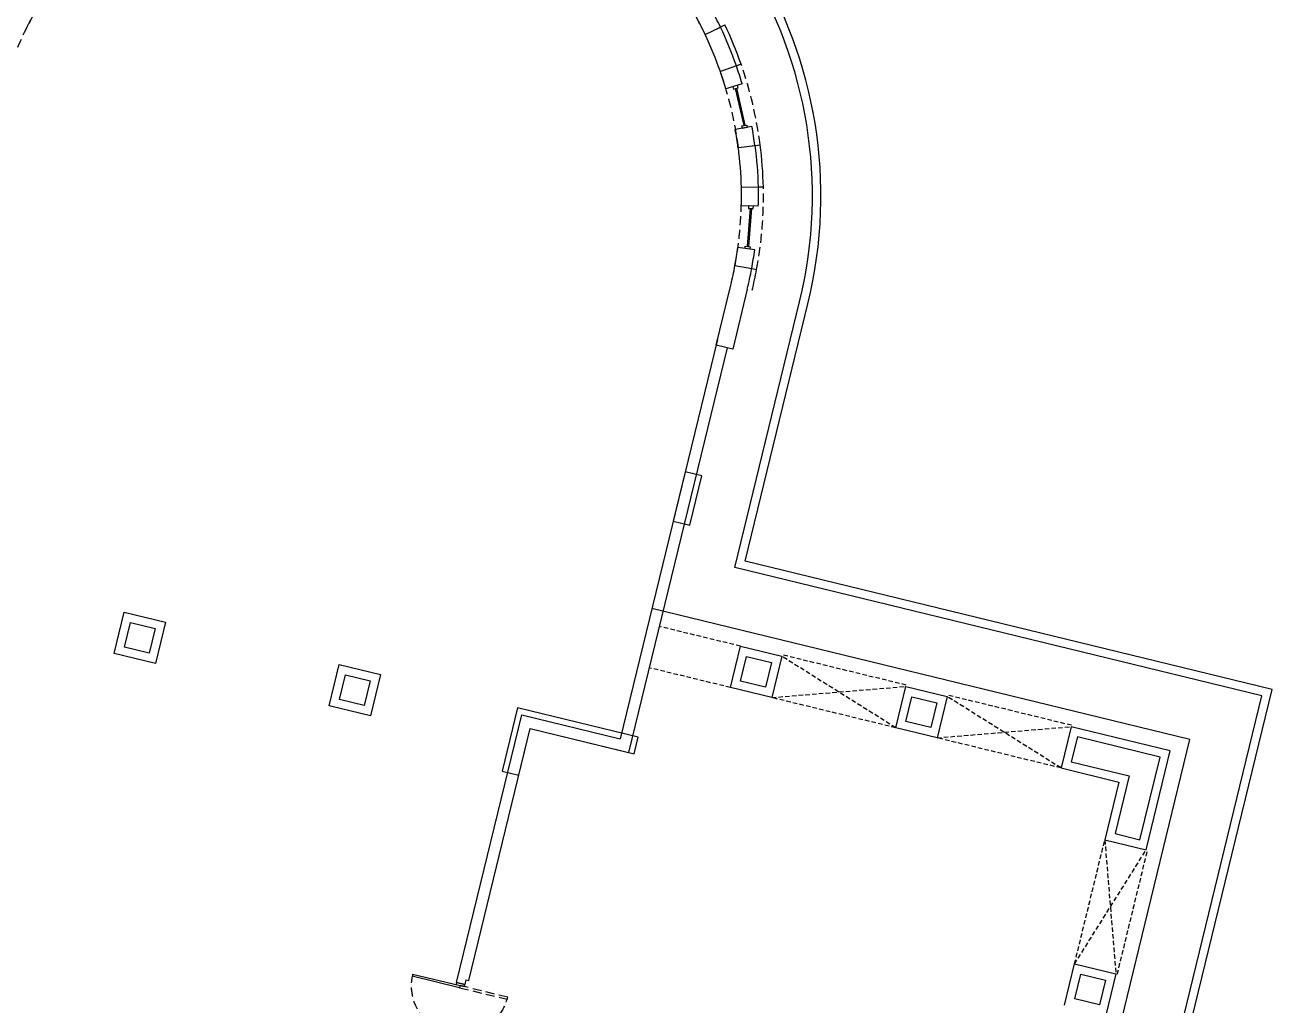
# Model space of a CAD drawing. Header units: feet. Extents: x 50754 to 76410, y 49660 to 67674.
# Drawn here: x 67124 to 68004, y 59627 to 60318 of the extents above; entities that cross this region are included whole.
import ezdxf

# ---------------------------------------------------------------- set-up
doc = ezdxf.new("R2010")
doc.units = ezdxf.units.FT
doc.linetypes.add('Amconstr', pattern=[9999, 9999, 0])
doc.linetypes.add('HIDDEN', pattern=[9.525, 6.35, -3.175])
for name, color, linetype in [('06--LINE-1 HID', 2, 'HIDDEN'), ('COL', 6, 'Continuous'), ('E--CONCRETE-1', 6, 'Continuous'), ('F--BLOCKWALL-3', 253, 'Continuous'), ('FOOTPATH', 1, 'Continuous'), ('H--CLADDING-1', 1, 'Continuous'), ('L--WINDOW-0', 8, 'Continuous'), ('L--WINDOW-2', 2, 'Continuous'), ('M--STAIR', 2, 'Continuous'), ('WALL', 4, 'Continuous'), ('XREF-AUDI GRD-FIRST & ROOF PLANS$0$E--CONCRETE-4', 4, 'Continuous')]:
    doc.layers.add(name, color=color, linetype=linetype)

# ---------------------------------------------------------------- blocks, each defined once
blk = doc.blocks.new('A$C2b783d29')
at = {"color": 253}
for p, q in [((2152.05, 687.55), (2152.05, 722.02)), ((2153.55, 722.05), (2153.55, 687.55)), ((2153.55, 687.55), (2152.05, 687.55)), ((2155.05, 690.55), (2153.55, 690.55)), ((2153.55, 690.55), (2153.55, 684.55)), ((2155.05, 684.55), (2155.05, 690.55)), ((2153.55, 684.55), (2155.05, 684.55))]:
    blk.add_line(p, q, dxfattribs=at)
at = {"color": 253, "linetype": 'HIDDEN'}
for p, q in [((2153.55, 687.55), (2152.05, 687.55)), ((2152.05, 687.55), (2152.05, 653.08)), ((2153.55, 653.05), (2153.55, 687.55))]:
    blk.add_line(p, q, dxfattribs=at)
blk.add_arc((2153.55, 687.55), 34.5, 90, 270, dxfattribs=at)
at = {"layer": '06--LINE-1 HID', "color": 253, "ltscale": 0.5}
for p, q in [((2402.99, 552.18), (2402.99, 611.05)), ((2432.99, 552.18), (2432.99, 611.05)), ((2402.99, 432.18), (2432.99, 522.18)), ((2402.99, 522.18), (2432.99, 432.18)), ((2402.99, 432.18), (2402.99, 521.18)), ((2433.99, 432.18), (2433.99, 521.18)), ((2402.99, 312.18), (2432.99, 402.18)), ((2402.99, 402.18), (2432.99, 312.18)), ((2402.99, 312.18), (2402.99, 401.18)), ((2433.99, 312.18), (2433.99, 401.18)), ((2270.99, 270.18), (2359.99, 270.18)), ((2270.99, 270.18), (2360.99, 240.18)), ((2360.99, 270.18), (2270.99, 240.18)), ((2270.99, 239.18), (2359.99, 239.18))]:
    blk.add_line(p, q, dxfattribs=at)
at = {"layer": 'COL', "color": 253}
for p, q in [((2353.49, 694.55), (2307.5, 694.55)), ((2307.5, 694.55), (2307.5, 682.55)), ((2353.49, 607.05), (2353.49, 694.55)), ((2307.5, 682.55), (2341.49, 682.55)), ((2341.49, 682.55), (2341.49, 607.05)), ((2846.49, 678.49), (2854.05, 669.17)), ((2830.09, 651.75), (2823.56, 661.83)), ((2774.46, 636.81), (2778.77, 625.61)), ((2750.59, 616.45), (2747.5, 628.05)), ((2543.4, 619.05), (2507.4, 619.05)), ((2507.4, 619.05), (2507.4, 607.05)), ((2543.4, 607.05), (2543.4, 619.05)), ((2635.4, 607.05), (2635.4, 619.05)), ((2635.4, 619.05), (2678.9, 619.05)), ((2693.07, 619.43), (2693.71, 607.44)), ((2341.49, 607.05), (2353.49, 607.05)), ((2507.4, 607.05), (2543.4, 607.05)), ((2678.9, 607.05), (2635.4, 607.05))]:
    blk.add_line(p, q, dxfattribs=at)
for centre, radius, start, end in [((2678.9, 885.05), 266, 302.94549, 309.05451), ((2678.84, 885.13), 278.09, 302.94653, 309.05343), ((2678.9, 885.05), 266, 284.94549, 291.05451), ((2678.87, 885.14), 278.09, 284.94653, 291.05343), ((2678.89, 885.73), 266.68, 270.00196, 273.04863), ((2678.91, 884.08), 277.03, 269.99709, 273.06233)]:
    blk.add_arc(centre, radius, start, end, dxfattribs=at)
at = {"layer": 'E--CONCRETE-1', "color": 253}
for p, q in [((2846.49, 678.49), (2854.05, 669.17)), ((2830.09, 651.75), (2823.56, 661.83)), ((2774.46, 636.81), (2778.77, 625.61)), ((2750.59, 616.45), (2747.5, 628.05))]:
    blk.add_line(p, q, dxfattribs=at)
for centre, radius, start, end in [((2678.9, 885.05), 266, 302.94549, 309.05451), ((2678.84, 885.13), 278.09, 302.94653, 309.05343), ((2678.9, 885.05), 266, 284.94549, 291.05451), ((2678.87, 885.14), 278.09, 284.94653, 291.05343)]:
    blk.add_arc(centre, radius, start, end, dxfattribs=at)
at = {"layer": 'F--BLOCKWALL-3', "color": 253}
for p, q in [((2155.05, 690.55), (2349.49, 690.55)), ((2155.05, 690.55), (2155.05, 684.55)), ((2349.49, 690.55), (2349.49, 619.05)), ((2158.55, 684.55), (2155.05, 684.55)), ((2158.55, 684.55), (2158.55, 682.55)), ((2158.55, 682.55), (2341.49, 682.55)), ((2341.49, 682.55), (2341.49, 611.05)), ((2818.65, 644.85), (2812.69, 655.26)), ((2791.06, 630.95), (2786.23, 641.93)), ((2737.59, 613.37), (2735.09, 625.09)), ((2639.4, 619.05), (2349.49, 619.05)), ((2707.08, 608.53), (2705.83, 620.46)), ((2635.4, 611.05), (2341.49, 611.05))]:
    blk.add_line(p, q, dxfattribs=at)
for centre, radius, start, end in [((2676.18, 869.36), 281.86, 75.3436, 77.9413), ((2667.8, 896.47), 281.86, 309.34364, 311.94134), ((2668.83, 895.11), 292.16, 309.34364, 311.96952), ((2672.45, 899.76), 281.86, 299.83787, 302.43465), ((2673.52, 898.42), 292.16, 299.784, 302.4089), ((2672.97, 900.03), 281.86, 291.09614, 293.69385), ((2676.06, 900.7), 281.86, 282.08859, 284.68537), ((2673.52, 898.42), 292.16, 291.09614, 293.72203), ((2676.64, 900.81), 281.86, 273.34686, 275.94456), ((2676.68, 899.11), 292.16, 282.03471, 284.65961), ((2676.68, 899.11), 292.16, 273.34686, 275.97275)]:
    blk.add_arc(centre, radius, start, end, dxfattribs=at)
at = {"layer": 'H--CLADDING-1', "color": 253}
for p, q in [((2851.53, 672.28), (2856.26, 666.45)), ((2831.99, 648.82), (2830.09, 651.75)), ((2777.33, 629.34), (2780.03, 622.34)), ((2751.5, 613.07), (2750.59, 616.45)), ((2693.73, 607.44), (2693.9, 603.95))]:
    blk.add_line(p, q, dxfattribs=at)
for start, end in [(302.94549, 309.05451), (284.94549, 291.05451), (270, 273.05451)]:
    blk.add_arc((2678.9, 885.05), 281.5, start, end, dxfattribs=at)
at = {"layer": 'L--WINDOW-0', "color": 253, "linetype": 'HIDDEN'}
for radius, start, end in [(266, 75.05451, 86.94549), (266, 309.05451, 320.94549), (266, 291.05451, 302.94549), (281.5, 291.05451, 302.94549), (266, 273.05451, 284.94549), (281.5, 273.05451, 284.94549)]:
    blk.add_arc((2678.9, 885.05), radius, start, end, dxfattribs=at)
at = {"layer": 'L--WINDOW-2', "color": 253}
for p, q in [((2815.25, 650.81), (2813.72, 649.95)), ((2816.93, 647.83), (2815.25, 650.81)), ((2814.36, 648.85), (2790.4, 636.76)), ((2814.76, 648.07), (2790.79, 635.98)), ((2813.72, 649.95), (2815.4, 646.97)), ((2815.4, 646.97), (2816.93, 647.83)), ((2788.28, 637.27), (2789.89, 637.98)), ((2789.7, 634.05), (2788.28, 637.27)), ((2791.3, 634.76), (2789.7, 634.05)), ((2789.89, 637.98), (2791.3, 634.76)), ((2734.73, 618.48), (2708.22, 614.27)), ((2734.87, 617.61), (2708.36, 613.4)), ((2736.17, 620.08), (2734.45, 619.72)), ((2734.45, 619.72), (2735.14, 616.37)), ((2735.14, 616.37), (2736.86, 616.73)), ((2736.86, 616.73), (2736.17, 620.08)), ((2706.36, 615.4), (2708.1, 615.59)), ((2706.72, 611.9), (2706.36, 615.4)), ((2708.47, 612.09), (2706.72, 611.9)), ((2708.1, 615.59), (2708.47, 612.09))]:
    blk.add_line(p, q, dxfattribs=at)
at = {"layer": 'M--STAIR', "color": 253}
for p, q in [((2443.99, 228.68), (2443.99, 619.05)), ((1994.49, 228.68), (2443.99, 228.68))]:
    blk.add_line(p, q, dxfattribs=at)
at = {"layer": 'XREF-AUDI GRD-FIRST & ROOF PLANS$0$E--CONCRETE-4', "color": 253}
for p, q in [((2323.49, 950.05), (2323.49, 980.05)), ((2323.49, 980.05), (2353.49, 980.05)), ((2353.49, 980.05), (2353.49, 950.05)), ((2329.49, 956.05), (2329.49, 974.05)), ((2329.49, 974.05), (2347.49, 974.05)), ((2347.49, 974.05), (2347.49, 956.05)), ((2353.49, 950.05), (2323.49, 950.05)), ((2347.49, 956.05), (2329.49, 956.05)), ((2323.49, 794.05), (2323.49, 824.05)), ((2323.49, 824.05), (2353.49, 824.05)), ((2329.49, 800.05), (2329.49, 818.05)), ((2329.49, 818.05), (2347.49, 818.05)), ((2347.49, 818.05), (2347.49, 800.05)), ((2353.49, 824.05), (2353.49, 794.05)), ((2353.49, 794.05), (2323.49, 794.05)), ((2347.49, 800.05), (2329.49, 800.05)), ((2402.99, 522.18), (2402.99, 552.18)), ((2402.99, 552.18), (2432.99, 552.18)), ((2408.99, 528.18), (2408.99, 546.18)), ((2408.99, 546.18), (2426.99, 546.18)), ((2426.99, 546.18), (2426.99, 528.18)), ((2432.99, 552.18), (2432.99, 522.18)), ((2426.99, 528.18), (2408.99, 528.18)), ((2432.99, 522.18), (2402.99, 522.18)), ((2402.99, 402.18), (2402.99, 432.18)), ((2402.99, 432.18), (2432.99, 432.18)), ((2432.99, 432.18), (2432.99, 402.18)), ((2408.99, 408.18), (2408.99, 426.18)), ((2408.99, 426.18), (2426.99, 426.18)), ((2426.99, 426.18), (2426.99, 408.18)), ((2426.99, 408.18), (2408.99, 408.18)), ((2432.99, 402.18), (2402.99, 402.18)), ((2432.99, 312.18), (2402.99, 312.18)), ((2402.99, 312.18), (2402.99, 270.18)), ((2432.99, 240.18), (2432.99, 312.18)), ((2426.99, 306.18), (2408.99, 306.18)), ((2408.99, 306.18), (2408.99, 264.18)), ((2426.99, 246.18), (2426.99, 306.18)), ((2240.99, 270.18), (2270.99, 270.18)), ((2246.99, 246.18), (2246.99, 264.18)), ((2246.99, 264.18), (2264.99, 264.18)), ((2264.99, 264.18), (2264.99, 246.18)), ((2270.99, 270.18), (2270.99, 240.18)), ((2402.99, 270.18), (2360.99, 270.18)), ((2360.99, 270.18), (2360.99, 240.18)), ((2408.99, 264.18), (2366.99, 264.18)), ((2366.99, 264.18), (2366.99, 246.18)), ((2270.99, 240.18), (2240.99, 240.18)), ((2264.99, 246.18), (2246.99, 246.18)), ((2360.99, 240.18), (2432.99, 240.18)), ((2366.99, 246.18), (2426.99, 246.18))]:
    blk.add_line(p, q, dxfattribs=at)

msp = doc.modelspace()

# ---------------------------------------------------------------- linework, layer by layer
at = {"layer": 'FOOTPATH', "color": 253, "elevation": 0.01704}
for points in [[(67885.6226, 59364.75647), (68003.66664, 59849.59315), (67632.14955, 59940.04706), (67676.36348, 60121.64487, 1), (67052.58563, 60273.51715), (67010.97387, 60102.60713), (66593.05246, 60204.35918), (66612.92486, 60285.98018), (66361.27617, 60347.24952), (66341.40376, 60265.62853), (66302.18081, 60275.17821, 1), (66116.37139, 59512.01198), (66140.52065, 59506.13232), (66106.65743, 59367.04754), (66268.44525, 59327.65677), (66233.97427, 59186.07571), (66134.86937, 59210.20495), (66054.43856, 58879.85525), (66106.90585, 58867.08095), (65979.90682, 58345.46383), (66026.54442, 58334.1089), (65943.91014, 57994.70901), (66405.24729, 57882.38645)], [(67879.7929, 59366.17584), (67996.41757, 59845.18282), (67624.90048, 59935.63673), (67670.53378, 60123.06423, 1), (67058.41533, 60272.09778), (67015.3842, 60095.35806), (66585.80339, 60199.94885), (66605.6758, 60281.56984), (66365.6865, 60340.00046), (66345.81409, 60258.37946), (66300.76144, 60269.34851, 1), (66117.79076, 59517.84168), (66147.76971, 59510.54265), (66113.9065, 59371.45787), (66275.69432, 59332.06711), (66238.3846, 59178.82665), (66139.27971, 59202.95589), (66061.68762, 58884.26559), (66114.15492, 58871.49128), (65987.15589, 58349.87416), (66033.79349, 58338.51923), (65951.15921, 57999.11935), (66406.66665, 57888.21615)]]:
    msp.add_lwpolyline(points, format="xyb", dxfattribs=at)

# ---------------------------------------------------------------- block references
at = {"layer": 'WALL', "color": 253, "linetype": 'Amconstr', "lineweight": 25, "rotation": 76.31633277806492}
msp.add_blockref('A$C2b783d29', (67589.70836, 57385.58811, 0.01704), dxfattribs=at)

doc.saveas('drawing.dxf')
